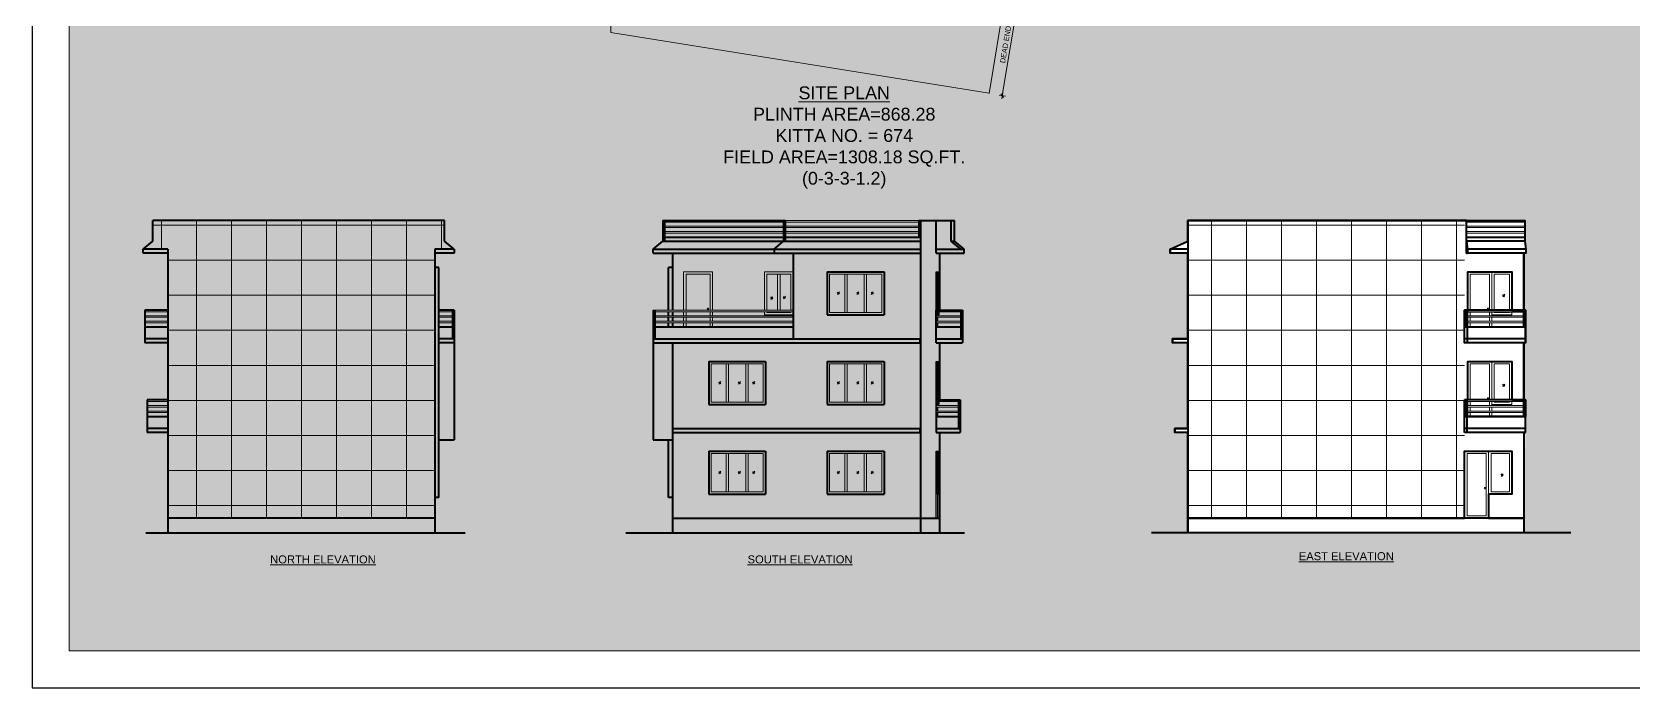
# Model space of a CAD drawing. Header units: inches. Extents: x -412 to 2766, y -9590 to -2111.
# Drawn here: x -412 to 1591, y -4359 to -3540 of the extents above; entities that cross this region are included whole.
import ezdxf

# ---------------------------------------------------------------- set-up
doc = ezdxf.new("R2010")
doc.units = ezdxf.units.IN
doc.header["$LTSCALE"] = 0.5
doc.header["$MEASUREMENT"] = 0
doc.header["$PDMODE"] = 66
for name, color, linetype, lineweight in [('1', 7, 'Continuous', 25), ('A_hatch', 253, 'Continuous', 5), ('DIM', 180, 'Continuous', 5), ('door', 202, 'Continuous', 5), ('ELE1', 3, 'Continuous', 9), ('elev 25', 143, 'Continuous', 20), ('TEXT', 220, 'Continuous', 9), ('wall', 20, 'Continuous', 40), ('win door light', 30, 'Continuous', 18)]:
    doc.layers.add(name, color=color, linetype=linetype, lineweight=lineweight)
doc.styles.add('arial', font='arial.ttf')
doc.dimstyles.new('1 96', dxfattribs={"dimtxt": 6.5, "dimasz": 4, "dimexe": 0, "dimexo": 0, "dimgap": 3, "dimtad": 1, "dimdec": 0, "dimzin": 11, "dimdsep": 46, "dimlunit": 3, "dimtxsty": 'arial', "dimblk": 'oblique', "dimcen": 4, "dimse1": 1, "dimse2": 1, "dimclrd": 256, "dimclre": 256, "dimclrt": 256, "dimadec": 0, "dimazin": 0, "dimtfac": 1, "dimtdec": 0, "dimtix": 1, "dimtmove": 0, "dimatfit": 3, "dimldrblk": 'Arrow2', "dimfxl": 1, "dimtolj": 1, "dimtzin": 0, "dimlwd": -1, "dimlwe": 9, "dimarcsym": 0})
pattern_1 = [(90, (5175.28, 5231.493), (-43.75, 0), []), (180, (5175.28, 5231.493), (-4e-15, -43.75), [])]

# ---------------------------------------------------------------- blocks, each defined once
blk = doc.blocks.new('oblique')
at = {"lineweight": 9}
for p, q in [((1, 0), (-1, 0)), ((-0.5, -0.5), (0.5, 0.5)), ((0, 1), (0, -1))]:
    blk.add_line(p, q, dxfattribs=at)
blk = doc.blocks.new('*D867')
at = {"layer": 'Defpoints', "color": 0, "transparency": 16777216}
for p in [(810.3, -3462.4), (784.9, -3616.4), (801.3, -3619.1)]:
    blk.add_point(p, dxfattribs=at)
at = {"layer": 'DIM', "transparency": 16777216}
blk.add_line((826.7, -3465.1), (801.3, -3619.1), dxfattribs=at)
at = {"layer": 'DIM', "transparency": 16777216, "xscale": 4, "yscale": 4, "zscale": 4}
for p, rotation in [((826.7, -3465.1), 80.63340396082249), ((801.3, -3619.1), 260.6334039608225)]:
    blk.add_blockref('oblique', p, dxfattribs=dict(at, rotation=rotation))
at = {"layer": 'DIM', "transparency": 16777216, "insert": (807.7, -3541.1), "char_height": 6.5, "attachment_point": 5, "rotation": 80.6334, "style": 'arial'}
blk.add_mtext('\\A1;DEAD END ROAD', dxfattribs=at)
blk = doc.blocks.new('_Oblique')
at = {"color": 0, "linetype": 'ByBlock', "lineweight": -2}
blk.add_line((-0.5, -0.5), (0.5, 0.5), dxfattribs=at)
blk = doc.blocks.new('Arrow2')
for p, q in [((-4.1, 0.75), (-3.08, 0)), ((0, 0), (-4.1, 0.75)), ((-3.08, 0), (-4.1, -0.75)), ((-4.1, -0.75), (0, 0))]:
    blk.add_line(p, q)
blk.add_solid([(-4.1, 0.75), (0, 0), (-3.08, 0), (-4.1, -0.75)])

msp = doc.modelspace()

# ---------------------------------------------------------------- hatches: boundary and pattern name
h = msp.add_hatch()
h.set_pattern_fill('ANSI31', color=256)
h.paths.add_polyline_path([(-365.2, -4312.5), (-365.2, -2157.2), (2719.8, -2157.2), (2719.8, -4312.5)])
h.paths.add_polyline_path([(1033.4, -4165), (1033.4, -4040), (1017, -4040), (1017, -4035), (1033.4, -4035), (1033.4, -3928), (1014, -3928), (1014, -3923), (1033.4, -3923), (1033.4, -3816), (1011, -3816), (1011, -3811), (1033.4, -3801), (1033.4, -3775), (1454.6, -3775), (1454.6, -3801), (1455.6, -3811), (1455.6, -3816), (1453, -3816), (1453, -3887), (1455.4, -3887), (1455.4, -3928), (1453, -3928), (1453, -3999), (1454.9, -3999), (1455.2, -3999), (1455.2, -4040), (1453, -4165)], flags=16)
h.paths.add_polyline_path([(73.6, -3244.5), (88, -3244.5), (88, -3227.5), (73.6, -3227.5)], flags=24)
h.paths.add_polyline_path([(-93.8, -3244.2), (-56.8, -3244.2), (-56.8, -3227), (-93.8, -3227)], flags=24)
h.paths.add_polyline_path([(-14.4, -3244.4), (22.7, -3244.4), (22.7, -3227.2), (-14.4, -3227.2)], flags=24)
h.paths.add_polyline_path([(-168.1, -3244.1), (-138.7, -3244.1), (-138.7, -3226.7), (-168.1, -3226.7)], flags=24)
h.paths.add_polyline_path([(-225.5, -3243.7), (-204.2, -3243.7), (-204.2, -3226.9), (-225.5, -3226.9)], flags=24)
h.paths.add_polyline_path([(1168.3, -4205), (1292, -4205), (1292, -4184.4), (1168.3, -4184.4)], flags=24)
h.paths.add_polyline_path([(1860.6, -4205), (1988.3, -4205), (1988.3, -4184.4), (1860.6, -4184.4)], flags=24)
h.paths.add_polyline_path([(-115.2, -4208.9), (21.7, -4208.9), (21.7, -4188.3), (-115.2, -4188.3)], flags=24)
h.paths.add_polyline_path([(479.8, -4208.9), (616, -4208.9), (616, -4188.3), (479.8, -4188.3)], flags=24)
h.paths.add_polyline_path([(1741.1, -3453.4), (1753, -3453.4), (1753, -3445.7), (1741.1, -3445.7)], flags=24)
h.paths.add_polyline_path([(2049.9, -3496.7), (2112.6, -3496.7), (2112.6, -3486.4), (2049.9, -3486.4)], flags=24)
h.paths.add_polyline_path([(1938.4, -3496.7), (2001.1, -3496.7), (2001.1, -3486.4), (1938.4, -3486.4)], flags=24)
h.paths.add_polyline_path([(1829.3, -3496.7), (1892, -3496.7), (1892, -3486.4), (1829.3, -3486.4)], flags=24)
h.paths.add_polyline_path([(2050.7, -3450.6), (2111.8, -3450.6), (2111.8, -3440.3), (2050.7, -3440.3)], flags=24)
h.paths.add_polyline_path([(1939.2, -3450.6), (2000.3, -3450.6), (2000.3, -3440.3), (1939.2, -3440.3)], flags=24)
h.paths.add_polyline_path([(1830.1, -3450.6), (1891.2, -3450.6), (1891.2, -3440.3), (1830.1, -3440.3)], flags=24)
h.paths.add_polyline_path([(1937.3, -3568.4), (2053.3, -3568.4), (2053.3, -3547.8), (1937.3, -3547.8)], flags=24)
h.paths.add_polyline_path([(1081, -3002), (1199.9, -3000.6), (1199.7, -2982.3), (1080.8, -2983.7)], flags=24)
h.paths.add_polyline_path([(1308.6, -2906.8), (1363.5, -2906.8), (1363.5, -2888.5), (1308.6, -2888.5)], flags=24)
h.paths.add_polyline_path([(1499.7, -3437.8), (1610.2, -3436.5), (1610, -3418.2), (1499.5, -3419.5)], flags=24)
h.paths.add_polyline_path([(1331.2, -3216.8), (1332.7, -3345.5), (1351, -3345.3), (1349.5, -3216.6)], flags=24)
h.paths.add_polyline_path([(1058.1, -3437.8), (1198.8, -3436.1), (1198.6, -3417.8), (1057.9, -3419.5)], flags=24)
h.paths.add_polyline_path([(1541.9, -3130.3), (1572.9, -3130.3), (1572.9, -3112), (1541.9, -3112)], flags=24)
h.paths.add_polyline_path([(1307.4, -3432.6), (1398.3, -3432.6), (1398.3, -3414.3), (1307.4, -3414.3)], flags=24)
h.paths.add_polyline_path([(1297.3, -3540.8), (1414.1, -3540.8), (1414.1, -3503.3), (1297.3, -3503.3)], flags=24)
h.paths.add_polyline_path([(524.4, -3088.7), (548.6, -3089.5), (549.3, -3068.4), (525.1, -3067.6)], flags=24)
h.paths.add_polyline_path([(527.2, -3021.1), (526.2, -3051.4), (547.3, -3052.1), (548.3, -3021.8)], flags=24)
h.paths.add_polyline_path([(450.7, -3731.5), (756.7, -3731.5), (756.7, -3607.4), (450.7, -3607.4)], flags=24)
h.paths.add_polyline_path([(385.4, -3369), (385.4, -3256.1), (364.7, -3256.1), (364.7, -3369)], flags=24)
h.paths.add_polyline_path([(655.6, -3202.5), (809.6, -3202.5), (809.6, -3181.9), (655.6, -3181.9)], flags=24)
h.paths.add_polyline_path([(1097.5, -2448.2), (1132, -2448.2), (1132, -2433.8), (1097.5, -2433.8)], flags=24)
h.paths.add_polyline_path([(1151.3, -2353), (1190.4, -2353), (1190.4, -2342.6), (1151.3, -2342.6)], flags=24)
h.paths.add_polyline_path([(1152.7, -2345.1), (1188.6, -2345.1), (1188.6, -2331.6), (1152.7, -2331.6)], flags=24)
h.paths.add_polyline_path([(1248.2, -2607.7), (1314.4, -2607.7), (1314.4, -2592.7), (1248.2, -2592.7)], flags=24)
h.paths.add_polyline_path([(1259.3, -2596.3), (1303.9, -2596.3), (1303.9, -2577), (1259.3, -2577)], flags=24)
h.paths.add_polyline_path([(1252.4, -2384.1), (1318.6, -2384.1), (1318.6, -2369.2), (1252.4, -2369.2)], flags=24)
h.paths.add_polyline_path([(1263.5, -2372.8), (1308, -2372.8), (1308, -2353.5), (1263.5, -2353.5)], flags=24)
h.paths.add_polyline_path([(553.1, -2353), (592.2, -2353), (592.2, -2342.6), (553.1, -2342.6)], flags=24)
h.paths.add_polyline_path([(554.5, -2345.1), (590.3, -2345.1), (590.3, -2331.6), (554.5, -2331.6)], flags=24)
h.paths.add_polyline_path([(650, -2607.7), (716.2, -2607.7), (716.2, -2592.7), (650, -2592.7)], flags=24)
h.paths.add_polyline_path([(661.1, -2596.3), (705.6, -2596.3), (705.6, -2577), (661.1, -2577)], flags=24)
h.paths.add_polyline_path([(493.1, -2599), (559.3, -2599), (559.3, -2584), (493.1, -2584)], flags=24)
h.paths.add_polyline_path([(504.2, -2587.6), (548.7, -2587.6), (548.7, -2568.3), (504.2, -2568.3)], flags=24)
h.paths.add_polyline_path([(654.2, -2384.1), (720.4, -2384.1), (720.4, -2369.2), (654.2, -2369.2)], flags=24)
h.paths.add_polyline_path([(665.3, -2372.8), (709.8, -2372.8), (709.8, -2353.5), (665.3, -2353.5)], flags=24)
h.paths.add_polyline_path([(-65, -2353), (-25.9, -2353), (-25.9, -2342.6), (-65, -2342.6)], flags=24)
h.paths.add_polyline_path([(-63.5, -2345.1), (-27.7, -2345.1), (-27.7, -2331.6), (-63.5, -2331.6)], flags=24)
h.paths.add_polyline_path([(31.9, -2607.7), (98.1, -2607.7), (98.1, -2592.7), (31.9, -2592.7)], flags=24)
h.paths.add_polyline_path([(43.1, -2596.3), (87.6, -2596.3), (87.6, -2577), (43.1, -2577)], flags=24)
h.paths.add_polyline_path([(-125, -2599), (-58.8, -2599), (-58.8, -2584), (-125, -2584)], flags=24)
h.paths.add_polyline_path([(-113.9, -2587.6), (-69.3, -2587.6), (-69.3, -2568.3), (-113.9, -2568.3)], flags=24)
h.paths.add_polyline_path([(36.1, -2384.1), (102.3, -2384.1), (102.3, -2369.2), (36.1, -2369.2)], flags=24)
h.paths.add_polyline_path([(47.2, -2372.8), (91.8, -2372.8), (91.8, -2353.5), (47.2, -2353.5)], flags=24)
h.paths.add_polyline_path([(1655.7, -2605.1), (1744.7, -2605.1), (1744.7, -2594.2), (1655.7, -2594.2)], flags=24)
h.paths.add_polyline_path([(1084.7, -2605.1), (1165.5, -2605.1), (1165.5, -2594.2), (1084.7, -2594.2)], flags=24)
h.paths.add_polyline_path([(1773.6, -2477.5), (1885.5, -2477.5), (1885.5, -2463.5), (1773.6, -2463.5)], flags=24)
h.paths.add_polyline_path([(1173.9, -2405), (1189.9, -2405), (1189.9, -2390.6), (1173.9, -2390.6)], flags=24)
h.paths.add_polyline_path([(1219.9, -2448.2), (1230.5, -2448.2), (1230.5, -2433.8), (1219.9, -2433.8)], flags=24)
h.paths.add_polyline_path([(1219.3, -2518.7), (1229.9, -2518.7), (1229.9, -2504.2), (1219.3, -2504.2)], flags=24)
h.paths.add_polyline_path([(575.7, -2405), (591.7, -2405), (591.7, -2390.6), (575.7, -2390.6)], flags=24)
h.paths.add_polyline_path([(621.7, -2448.2), (632.3, -2448.2), (632.3, -2433.8), (621.7, -2433.8)], flags=24)
h.paths.add_polyline_path([(621.1, -2518.7), (631.6, -2518.7), (631.6, -2504.2), (621.1, -2504.2)], flags=24)
h.paths.add_polyline_path([(574.9, -2518.7), (585.5, -2518.7), (585.5, -2504.2), (574.9, -2504.2)], flags=24)
h.paths.add_polyline_path([(73.6, -3341), (88, -3341), (88, -3324.1), (73.6, -3324.1)], flags=24)
h.paths.add_polyline_path([(-14.4, -3340.9), (22.7, -3340.9), (22.7, -3323.7), (-14.4, -3323.7)], flags=24)
h.paths.add_polyline_path([(-167.8, -3340.7), (-138.5, -3340.7), (-138.5, -3323.5), (-167.8, -3323.5)], flags=24)
h.paths.add_polyline_path([(-93.8, -3341.1), (-56.7, -3341.1), (-56.7, -3323.8), (-93.8, -3323.8)], flags=24)
h.paths.add_polyline_path([(-229.5, -3340.8), (-208.2, -3340.8), (-208.2, -3323.9), (-229.5, -3323.9)], flags=24)
h.paths.add_polyline_path([(1169.6, -2533.1), (1187.8, -2533.1), (1187.8, -2518.7), (1169.6, -2518.7)], flags=24)
h.paths.add_polyline_path([(1068.8, -2535.8), (1079.4, -2535.8), (1079.4, -2521.4), (1068.8, -2521.4)], flags=24)
h.paths.add_polyline_path([(1125.2, -2346.7), (1135.2, -2346.7), (1135.2, -2332.2), (1125.2, -2332.2)], flags=24)
h.paths.add_polyline_path([(1051.1, -2385.7), (1069.3, -2385.7), (1069.3, -2371.3), (1051.1, -2371.3)], flags=24)
h.paths.add_polyline_path([(1346.7, -2332.1), (1364.9, -2332.1), (1364.9, -2317.6), (1346.7, -2317.6)], flags=24)
h.paths.add_polyline_path([(1264.8, -2695.7), (1277.6, -2695.7), (1277.6, -2681.3), (1264.8, -2681.3)], flags=24)
h.paths.add_polyline_path([(1366.8, -2360.5), (1382.8, -2360.5), (1382.8, -2346.1), (1366.8, -2346.1)], flags=24)
h.paths.add_polyline_path([(464.6, -2448.1), (481.6, -2448.1), (481.6, -2433.7), (464.6, -2433.7)], flags=24)
h.paths.add_polyline_path([(527, -2346.7), (537, -2346.7), (537, -2332.2), (527, -2332.2)], flags=24)
h.paths.add_polyline_path([(452.9, -2385.7), (471.1, -2385.7), (471.1, -2371.3), (452.9, -2371.3)], flags=24)
h.paths.add_polyline_path([(748.5, -2332.1), (766.7, -2332.1), (766.7, -2317.6), (748.5, -2317.6)], flags=24)
h.paths.add_polyline_path([(459.3, -2603.3), (472.1, -2603.3), (472.1, -2588.9), (459.3, -2588.9)], flags=24)
h.paths.add_polyline_path([(666.6, -2695.7), (679.4, -2695.7), (679.4, -2681.3), (666.6, -2681.3)], flags=24)
h.paths.add_polyline_path([(515.4, -2670.4), (528.2, -2670.4), (528.2, -2656), (515.4, -2656)], flags=24)
h.paths.add_polyline_path([(452.1, -2492.3), (468.1, -2492.3), (468.1, -2477.9), (452.1, -2477.9)], flags=24)
h.paths.add_polyline_path([(768.6, -2360.5), (784.6, -2360.5), (784.6, -2346.1), (768.6, -2346.1)], flags=24)
h.paths.add_polyline_path([(-153.5, -2448.1), (-136.4, -2448.1), (-136.4, -2433.7), (-153.5, -2433.7)], flags=24)
h.paths.add_polyline_path([(-91.1, -2346.7), (-81.1, -2346.7), (-81.1, -2332.2), (-91.1, -2332.2)], flags=24)
h.paths.add_polyline_path([(-165.2, -2385.7), (-147, -2385.7), (-147, -2371.3), (-165.2, -2371.3)], flags=24)
h.paths.add_polyline_path([(131.1, -2332.1), (149.2, -2332.1), (149.2, -2317.6), (131.1, -2317.6)], flags=24)
h.paths.add_polyline_path([(-163.7, -2603.3), (-151, -2603.3), (-151, -2588.9), (-163.7, -2588.9)], flags=24)
h.paths.add_polyline_path([(48.6, -2695.7), (61.3, -2695.7), (61.3, -2681.3), (48.6, -2681.3)], flags=24)
h.paths.add_polyline_path([(-102.6, -2670.4), (-89.9, -2670.4), (-89.9, -2656), (-102.6, -2656)], flags=24)
h.paths.add_polyline_path([(-170.9, -2478.5), (-152.7, -2478.5), (-152.7, -2464.1), (-170.9, -2464.1)], flags=24)
h.paths.add_polyline_path([(150.5, -2360.5), (166.5, -2360.5), (166.5, -2346.1), (150.5, -2346.1)], flags=24)
h.paths.add_polyline_path([(-42.4, -2405), (-26.4, -2405), (-26.4, -2390.6), (-42.4, -2390.6)], flags=24)
h.paths.add_polyline_path([(2.7, -2449.2), (13.2, -2449.2), (13.2, -2434.8), (2.7, -2434.8)], flags=24)
h.paths.add_polyline_path([(3, -2518.7), (13.6, -2518.7), (13.6, -2504.2), (3, -2504.2)], flags=24)
h.paths.add_polyline_path([(-42.1, -2518.7), (-31.6, -2518.7), (-31.6, -2504.2), (-42.1, -2504.2)], flags=24)
h.paths.add_polyline_path([(-14.4, -3378.4), (31.4, -3378.4), (31.4, -3361.2), (-14.4, -3361.2)], flags=24)
h.paths.add_polyline_path([(73.6, -3378.5), (88, -3378.5), (88, -3361.6), (73.6, -3361.6)], flags=24)
h.paths.add_polyline_path([(-93.8, -3378.6), (-56.7, -3378.6), (-56.7, -3361.3), (-93.8, -3361.3)], flags=24)
h.paths.add_polyline_path([(-167.8, -3378), (-138.6, -3378), (-138.6, -3361.1), (-167.8, -3361.1)], flags=24)
h.paths.add_polyline_path([(-229.5, -3378.3), (-208.2, -3378.3), (-208.2, -3361.4), (-229.5, -3361.4)], flags=24)
h.paths.add_polyline_path([(73.6, -3322.3), (88, -3322.3), (88, -3305.3), (73.6, -3305.3)], flags=24)
h.paths.add_polyline_path([(-14.4, -3322.2), (22.7, -3322.2), (22.7, -3304.9), (-14.4, -3304.9)], flags=24)
h.paths.add_polyline_path([(-167.8, -3321.7), (-138.5, -3321.7), (-138.5, -3304.8), (-167.8, -3304.8)], flags=24)
h.paths.add_polyline_path([(-93.7, -3322.1), (-56.8, -3322.1), (-56.8, -3305.1), (-93.7, -3305.1)], flags=24)
h.paths.add_polyline_path([(-229.5, -3322), (-209, -3322), (-209, -3305.1), (-229.5, -3305.1)], flags=24)
h.paths.add_polyline_path([(73.6, -3303.5), (88, -3303.5), (88, -3286.6), (73.6, -3286.6)], flags=24)
h.paths.add_polyline_path([(-14.4, -3303.4), (22.7, -3303.4), (22.7, -3286.2), (-14.4, -3286.2)], flags=24)
h.paths.add_polyline_path([(-167.8, -3303), (-138.5, -3303), (-138.5, -3286.1), (-167.8, -3286.1)], flags=24)
h.paths.add_polyline_path([(-93.8, -3303.6), (-56.8, -3303.6), (-56.8, -3286.3), (-93.8, -3286.3)], flags=24)
h.paths.add_polyline_path([(-229.5, -3303.3), (-212.5, -3303.3), (-212.5, -3286.4), (-229.5, -3286.4)], flags=24)
h.paths.add_polyline_path([(-14.4, -3359.6), (22.7, -3359.6), (22.7, -3342.4), (-14.4, -3342.4)], flags=24)
h.paths.add_polyline_path([(73.6, -3360), (88.1, -3360), (88.1, -3342.8), (73.6, -3342.8)], flags=24)
h.paths.add_polyline_path([(-93.8, -3359.8), (-56.7, -3359.8), (-56.7, -3342.6), (-93.8, -3342.6)], flags=24)
h.paths.add_polyline_path([(-167.8, -3359.2), (-151.6, -3359.2), (-151.6, -3342.3), (-167.8, -3342.3)], flags=24)
h.paths.add_polyline_path([(-228.7, -3358.7), (-212.4, -3358.7), (-212.4, -3346.5), (-228.7, -3346.5)], flags=24)
h.paths.add_polyline_path([(73.7, -3284.7), (88, -3284.7), (88, -3268), (73.7, -3268)], flags=24)
h.paths.add_polyline_path([(73.7, -3225.7), (88, -3225.7), (88, -3209), (73.7, -3209)], flags=24)
h.paths.add_polyline_path([(73.6, -3207.2), (88.1, -3207.2), (88.1, -3190), (73.6, -3190)], flags=24)
h.paths.add_polyline_path([(-14.4, -3284.6), (22.7, -3284.6), (22.7, -3267.4), (-14.4, -3267.4)], flags=24)
h.paths.add_polyline_path([(-14.4, -3188.5), (22.7, -3188.5), (22.7, -3171.2), (-14.4, -3171.2)], flags=24)
h.paths.add_polyline_path([(-93.8, -3225.5), (-56.8, -3225.5), (-56.8, -3208.2), (-93.8, -3208.2)], flags=24)
h.paths.add_polyline_path([(-14.4, -3225.7), (22.7, -3225.7), (22.7, -3208.4), (-14.4, -3208.4)], flags=24)
h.paths.add_polyline_path([(-168, -3225.1), (-142.2, -3225.1), (-142.2, -3208.2), (-168, -3208.2)], flags=24)
h.paths.add_polyline_path([(-225.5, -3225), (-205, -3225), (-205, -3208.1), (-225.5, -3208.1)], flags=24)
h.paths.add_polyline_path([(61.8, -3151), (106.1, -3151), (106.1, -3133.5), (61.8, -3133.5)], flags=24)
h.paths.add_polyline_path([(-19.2, -3151), (46, -3151), (46, -3133.6), (-19.2, -3133.6)], flags=24)
h.paths.add_polyline_path([(-105.7, -3150.9), (-25, -3150.9), (-25, -3134), (-105.7, -3134)], flags=24)
h.paths.add_polyline_path([(-186.2, -3151.6), (-114.8, -3151.6), (-114.8, -3134.2), (-186.2, -3134.2)], flags=24)
h.paths.add_polyline_path([(-232.9, -3151.4), (-196.5, -3151.4), (-196.5, -3134), (-232.9, -3134)], flags=24)
h.paths.add_polyline_path([(-167.8, -3284.2), (-147.3, -3284.2), (-147.3, -3267.4), (-167.8, -3267.4)], flags=24)
h.paths.add_polyline_path([(-93.8, -3284.8), (-56.8, -3284.8), (-56.8, -3267.6), (-93.8, -3267.6)], flags=24)
h.paths.add_polyline_path([(-229.5, -3284.5), (-216, -3284.5), (-216, -3267.6), (-229.5, -3267.6)], flags=24)
h.paths.add_polyline_path([(-225.4, -3265.9), (-206.6, -3265.9), (-206.6, -3248.9), (-225.4, -3248.9)], flags=24)
h.paths.add_polyline_path([(-183.2, -3266.6), (-98, -3266.6), (-98, -3249.1), (-183.2, -3249.1)], flags=24)
h.paths.add_polyline_path([(-93.8, -3207), (-56.7, -3207), (-56.7, -3189.8), (-93.8, -3189.8)], flags=24)
h.paths.add_polyline_path([(-168, -3206.7), (-151, -3206.7), (-151, -3189.8), (-168, -3189.8)], flags=24)
h.paths.add_polyline_path([(-225.5, -3206.8), (-208.5, -3206.8), (-208.5, -3190), (-225.5, -3190)], flags=24)
h.paths.add_polyline_path([(-93.8, -3188.7), (-56.7, -3188.7), (-56.7, -3171.4), (-93.8, -3171.4)], flags=24)
h.paths.add_polyline_path([(-167.8, -3187.7), (-137.7, -3187.7), (-137.7, -3170.8), (-167.8, -3170.8)], flags=24)
h.paths.add_polyline_path([(-225.4, -3188.4), (-211.9, -3188.4), (-211.9, -3171.5), (-225.4, -3171.5)], flags=24)
h.paths.add_polyline_path([(-178.9, -3169.4), (-115.4, -3169.4), (-115.4, -3152), (-178.9, -3152)], flags=24)
h.paths.add_polyline_path([(-225.4, -3169.4), (-206.6, -3169.4), (-206.6, -3152.4), (-225.4, -3152.4)], flags=24)
h.paths.add_polyline_path([(-234.4, -3122.7), (155.6, -3122.7), (155.6, -3101.4), (-234.4, -3101.4)], flags=24)
h.paths.add_polyline_path([(73.6, -3188.5), (88.1, -3188.5), (88.1, -3171.2), (73.6, -3171.2)], flags=24)
h.paths.add_polyline_path([(126.8, -3151.5), (210.3, -3151.5), (210.3, -3134), (126.8, -3134)], flags=24)
h.paths.add_polyline_path([(-14.4, -3207.2), (22.7, -3207.2), (22.7, -3190), (-14.4, -3190)], flags=24)
h.paths.add_polyline_path([(1701.9, -2804.8), (1826.3, -2804.8), (1826.3, -2786), (1701.9, -2786)], flags=24)
h.paths.add_polyline_path([(1091.6, -2817.1), (1249.3, -2817.1), (1249.3, -2785), (1091.6, -2785)], flags=24)
h.paths.add_polyline_path([(485.3, -2817.1), (643, -2817.1), (643, -2785), (485.3, -2785)], flags=24)
h.paths.add_polyline_path([(-126.7, -2817.1), (31, -2817.1), (31, -2785), (-126.7, -2785)], flags=24)
h.paths.add_polyline_path([(1657.1, -2752.4), (1669.5, -2752.4), (1669.5, -2734.6), (1657.1, -2734.6)], flags=24)
h.paths.add_polyline_path([(1657.1, -2256.2), (1669.5, -2256.2), (1669.5, -2238.3), (1657.1, -2238.3)], flags=24)
h.paths.add_polyline_path([(1079, -2771.6), (1091.3, -2771.6), (1091.3, -2753.8), (1079, -2753.8)], flags=24)
h.paths.add_polyline_path([(1079, -2256.2), (1091.3, -2256.2), (1091.3, -2238.3), (1079, -2238.3)], flags=24)
h.paths.add_polyline_path([(1152.7, -2515.5), (1171.4, -2515.5), (1171.4, -2505), (1152.7, -2505)], flags=24)
h.paths.add_polyline_path([(480.7, -2770.6), (493.1, -2770.6), (493.1, -2752.8), (480.7, -2752.8)], flags=24)
h.paths.add_polyline_path([(480.7, -2256.2), (493.1, -2256.2), (493.1, -2238.3), (480.7, -2238.3)], flags=24)
h.paths.add_polyline_path([(554.5, -2475.5), (573.2, -2475.5), (573.2, -2465), (554.5, -2465)], flags=24)
h.paths.add_polyline_path([(-137.3, -2752.4), (-125, -2752.4), (-125, -2734.6), (-137.3, -2734.6)], flags=24)
h.paths.add_polyline_path([(-137.3, -2256.2), (-125, -2256.2), (-125, -2238.3), (-137.3, -2238.3)], flags=24)
h.paths.add_polyline_path([(-63.6, -2475.5), (-44.9, -2475.5), (-44.9, -2465), (-63.6, -2465)], flags=24)
h.paths.add_polyline_path([(2631.2, -4120.4), (2722.7, -4120.4), (2722.7, -4101.4), (2631.2, -4101.4)], flags=9)
h.paths.add_polyline_path([(2631.3, -4101.1), (2699.7, -4101.1), (2699.7, -4082.7), (2631.3, -4082.7)], flags=24)
h.paths.add_polyline_path([(2273.8, -4258.7), (2383, -4258.7), (2383, -4240.1), (2273.8, -4240.1)], flags=24)
h.paths.add_polyline_path([(2273.8, -4238.3), (2470.2, -4238.3), (2470.2, -4219.7), (2273.8, -4219.7)], flags=24)
h.paths.add_polyline_path([(2494.8, -4288.8), (2527.7, -4288.8), (2527.7, -4270.4), (2494.8, -4270.4)], flags=24)
h.paths.add_polyline_path([(2424.5, -4288.1), (2479.6, -4288.1), (2479.6, -4269.5), (2424.5, -4269.5)], flags=24)
h.paths.add_polyline_path([(2628.5, -4304.8), (2643.1, -4304.8), (2643.1, -4282.8), (2628.5, -4282.8)], flags=24)
h.paths.add_polyline_path([(2636.7, -4305), (2668.7, -4305), (2668.7, -4283.4), (2636.7, -4283.4)], flags=24)
h.paths.add_polyline_path([(2496.1, -4214.5), (2636, -4214.5), (2636, -4195.8), (2496.1, -4195.8)], flags=24)
h.paths.add_polyline_path([(2285.1, -4016.6), (2502.9, -4016.6), (2502.9, -3998), (2285.1, -3998)], flags=24)
h.paths.add_polyline_path([(2355.7, -4100.6), (2384.8, -4100.6), (2384.8, -4082.2), (2355.7, -4082.2)], flags=24)
h.paths.add_polyline_path([(2283.6, -3982.2), (2342.5, -3982.2), (2342.5, -3963.6), (2283.6, -3963.6)], flags=24)
h.paths.add_polyline_path([(2572.5, -3982.2), (2658.9, -3982.2), (2658.9, -3963.6), (2572.5, -3963.6)], flags=24)
h.paths.add_polyline_path([(2273.8, -4214.5), (2365.5, -4214.5), (2365.5, -4195.8), (2273.8, -4195.8)], flags=24)
h.paths.add_polyline_path([(2437.9, -4124), (2619.1, -4124), (2619.1, -4100.7), (2437.9, -4100.7)], flags=24)
h.paths.add_polyline_path([(2438, -4073.9), (2658.8, -4073.9), (2658.8, -4055.3), (2438, -4055.3)], flags=24)
h.paths.add_polyline_path([(2276.7, -4076.9), (2373.1, -4076.9), (2373.1, -4058.2), (2276.7, -4058.2)], flags=24)
h.paths.add_polyline_path([(2621.5, -4288.1), (2701.8, -4288.1), (2701.8, -4269.5), (2621.5, -4269.5)], flags=24)
h.paths.add_polyline_path([(2496.1, -4192), (2599.3, -4192), (2599.3, -4173.3), (2496.1, -4173.3)], flags=24)
h.paths.add_polyline_path([(2308.9, -2220.3), (2634.9, -2220.3), (2634.9, -2191.5), (2308.9, -2191.5)], flags=24)
h.paths.add_polyline_path([(2437.9, -4105.2), (2628.2, -4105.2), (2628.2, -4081.8), (2437.9, -4081.8)], flags=24)
h.paths.add_polyline_path([(2437.6, -4056.6), (2652.7, -4056.6), (2652.7, -4034.7), (2437.6, -4034.7)], flags=24)
h.paths.add_polyline_path([(2276.7, -4100.2), (2350.9, -4100.2), (2350.9, -4081.6), (2276.7, -4081.6)], flags=24)
h.paths.add_polyline_path([(2276.7, -4150), (2537.3, -4150), (2537.3, -4131.4), (2276.7, -4131.4)], flags=24)
h.paths.add_polyline_path([(2273.9, -4191.7), (2357.8, -4191.7), (2357.8, -4173.7), (2273.9, -4173.7)], flags=24)
h.paths.add_polyline_path([(2276.8, -4288.1), (2354, -4288.1), (2354, -4269.7), (2276.8, -4269.7)], flags=24)
h.paths.add_polyline_path([(2276.7, -4057.4), (2399.1, -4057.4), (2399.1, -4038.7), (2276.7, -4038.7)], flags=24)
at = {"layer": 'A_hatch', "ltscale": 5}
h = msp.add_hatch(dxfattribs=at)
h.set_pattern_fill('ANSI37', color=11, scale=350, angle=45)
h.set_pattern_definition(pattern_1)
h.paths.add_polyline_path([(92, -4147), (92, -4035), (92, -3923), (92, -3811), (116, -3811), (104, -3800.9), (104, -3775), (-260.6, -3775), (-260.6, -3801), (-272.7, -3811), (-241.9, -3811), (-241.9, -4147)])
h = msp.add_hatch(dxfattribs=at)
h.set_pattern_fill('ANSI37', color=11, scale=350, angle=45)
h.set_pattern_definition(pattern_1)
h.paths.add_polyline_path([(1033.4, -4147), (1379.2, -4147), (1379.2, -4063), (1379.2, -4040), (1379.2, -4040), (1379.2, -4035), (1379.2, -4020), (1379.2, -3775), (1033.4, -3775), (1033.4, -3801)])

# ---------------------------------------------------------------- linework, layer by layer
at = {"color": 5}
for p, q in [((718.7, -3841.2), (718.7, -3839)), ((718.7, -3841.2), (718.7, -3839)), ((720.4, -3839), (722, -3839)), ((720.4, -3839), (720.4, -3887)), ((721.2, -3839), (721.2, -3887)), ((722, -3839), (722, -3887)), ((720.4, -3889), (720.4, -3893)), ((720.4, -3893), (722, -3893)), ((721.2, -3889), (721.2, -3893)), ((722, -3889), (722, -3893)), ((718.7, -3953.2), (718.7, -3951)), ((718.7, -3953.2), (718.7, -3951)), ((720.4, -3951), (722, -3951)), ((720.4, -3951), (720.4, -3999)), ((721.2, -3951), (721.2, -3999)), ((722, -3951), (722, -3999)), ((720.4, -4001), (720.4, -4005)), ((721.2, -4001), (721.2, -4005)), ((722, -4001), (722, -4005)), ((720.4, -4005), (722, -4005)), ((718.7, -4065.2), (718.7, -4063)), ((718.7, -4065.2), (718.7, -4063)), ((720.4, -4063), (722, -4063)), ((720.4, -4063), (720.4, -4117)), ((721.2, -4063), (721.2, -4117)), ((722, -4063), (722, -4117)), ((720.4, -4117), (722, -4117))]:
    msp.add_line(p, q, dxfattribs=at)
for p, q in [((718.7, -3889), (720.4, -3889)), ((718.7, -4001), (720.4, -4001))]:
    msp.add_line(p, q)
for points in [[(720.5, -3887), (720.5, -3839.1), (721.1, -3839.1)], [(720.5, -3839.1), (721.1, -3839.1), (721.1, -3887)], [(721.3, -3887), (721.3, -3839.1), (721.9, -3839.1)], [(721.3, -3839.1), (721.9, -3839.1), (721.9, -3887)], [(721.1, -3892.9), (720.5, -3892.9), (720.5, -3889)], [(721.1, -3889), (721.1, -3892.9), (720.5, -3892.9)], [(721.9, -3892.9), (721.3, -3892.9), (721.3, -3889)], [(721.9, -3889), (721.9, -3892.9), (721.3, -3892.9)], [(720.5, -3999), (720.5, -3951.1), (721.1, -3951.1)], [(720.5, -3951.1), (721.1, -3951.1), (721.1, -3999)], [(721.3, -3999), (721.3, -3951.1), (721.9, -3951.1)], [(721.3, -3951.1), (721.9, -3951.1), (721.9, -3999)], [(721.1, -4004.9), (720.5, -4004.9), (720.5, -4001)], [(721.1, -4001), (721.1, -4004.9), (720.5, -4004.9)], [(721.9, -4004.9), (721.3, -4004.9), (721.3, -4001)], [(721.9, -4001), (721.9, -4004.9), (721.3, -4004.9)], [(721.1, -4116.9), (720.5, -4116.9), (720.5, -4063.1), (721.1, -4063.1)], [(720.5, -4063.1), (721.1, -4063.1), (721.1, -4116.9), (720.5, -4116.9)], [(721.9, -4116.9), (721.3, -4116.9), (721.3, -4063.1), (721.9, -4063.1)], [(721.3, -4063.1), (721.9, -4063.1), (721.9, -4116.9), (721.3, -4116.9)]]:
    msp.add_lwpolyline(points, dxfattribs=at)
for points in [[(1381.2, -3908), (1381.2, -3889), (1453, -3889), (1453, -3908)], [(1382.7, -3894), (1383.3, -3894), (1383.3, -3889), (1382.7, -3887)], [(1379.2, -4035), (1379.2, -4035), (1379.2, -4040), (1379.2, -4040)]]:
    msp.add_lwpolyline(points, close=True)
at = {"layer": '1', "color": 2, "ltscale": 5}
for points in [[(718.7, -3908), (718.7, -3839), (720.4, -3839), (720.4, -3887)], [(718.8, -3839.1), (718.8, -3887)], [(718.8, -3889), (718.8, -3894)], [(718.8, -3896), (718.8, -3901)], [(718.8, -3903), (718.8, -3908)], [(720.3, -3889), (720.3, -3894)], [(720.3, -3896), (720.3, -3901)], [(720.3, -3903), (720.3, -3908)], [(720.4, -3889), (720.4, -3894)], [(720.4, -3896), (720.4, -3901)], [(720.4, -3903), (720.4, -3908)], [(718.7, -4020), (718.7, -3951), (720.4, -3951), (720.4, -3999)], [(718.8, -3951.1), (718.8, -3999)], [(718.8, -4001), (718.8, -4006)], [(720.3, -4001), (720.3, -4006)], [(720.4, -4001), (720.4, -4006)], [(718.8, -4008), (718.8, -4013)], [(718.8, -4015), (718.8, -4020)], [(720.3, -4008), (720.3, -4013)], [(720.3, -4015), (720.3, -4020)], [(720.4, -4008), (720.4, -4013)], [(720.4, -4015), (720.4, -4020)]]:
    msp.add_lwpolyline(points, dxfattribs=at)
for points in [[(718.7, -4063), (720.4, -4063), (720.4, -4147), (718.7, -4147)], [(718.8, -4063.1), (720.3, -4063.1), (720.3, -4146.9), (718.8, -4146.9)]]:
    msp.add_lwpolyline(points, close=True, dxfattribs=at)
at = {"layer": '1', "color": 21, "ltscale": 5}
for centre, radius in [((720.1, -3885.5), 0.0971), ((720.1, -3885.5), 0.0556), ((720.1, -3885.5), 0.0608), ((720.1, -3885.5), 0.102), ((720.1, -3997.5), 0.0971), ((720.1, -3997.5), 0.0556), ((720.1, -3997.5), 0.0608), ((720.1, -3997.5), 0.102), ((720.1, -4109.5), 0.0971), ((720.1, -4109.5), 0.0556), ((720.1, -4109.5), 0.0608), ((720.1, -4109.5), 0.102)]:
    msp.add_circle(centre, radius, dxfattribs=at)
at = {"layer": 'Defpoints'}
msp.add_lwpolyline([(2766.1, -2110.8), (-411.5, -2110.8), (-411.5, -4358.8), (2766.1, -4358.8)], close=True, dxfattribs=at)
at = {"layer": 'door'}
for p, q in [((810.3, -3462.4), (784.9, -3616.4)), ((785, -3616), (311.9, -3540.4))]:
    msp.add_line(p, q, dxfattribs=at)
msp.add_lwpolyline([(311.9, -2857.5), (311.9, -3540.4)], dxfattribs=at)
at = {"layer": 'ELE1'}
msp.add_lwpolyline([(-365.2, -2157.2), (2719.8, -2157.2), (2719.8, -4312.5), (-365.2, -4312.5)], close=True, dxfattribs=at)
at = {"layer": 'elev 25'}
for p, q in [((528, -3775), (379, -3775)), ((428, -3775), (379, -3775)), ((528, -3777), (379, -3777)), ((528, -3782), (379, -3782)), ((528, -3784), (379, -3784)), ((697.1, -3775), (530, -3775)), ((697.1, -3777), (530, -3777)), ((697.1, -3782), (530, -3782)), ((697.1, -3784), (530, -3784)), ((1454.6, -3777), (1381.5, -3777)), ((1454.6, -3782), (1381.5, -3782)), ((1454.6, -3784), (1381.5, -3784)), ((528, -3789), (379, -3789)), ((528, -3791), (379, -3791)), ((697.1, -3789), (530, -3789)), ((697.1, -3791), (530, -3791)), ((1454.6, -3789), (1381.5, -3789)), ((1454.6, -3791), (1381.5, -3791)), ((-241.9, -3889), (-270.7, -3889)), ((-241.9, -3894), (-270.7, -3894)), ((-241.9, -3896), (-270.7, -3896)), ((-241.9, -3901), (-270.7, -3901)), ((-241.9, -3903), (-270.7, -3903)), ((116.1, -3887), (97, -3887)), ((114.1, -3889), (97, -3889)), ((114.1, -3894), (97, -3894)), ((114.1, -3896), (97, -3896)), ((114.1, -3901), (97, -3901)), ((114.1, -3903), (97, -3903)), ((540, -3887), (365, -3887)), ((540, -3889), (365, -3889)), ((540, -3894), (365, -3894)), ((540, -3896), (365, -3896)), ((540, -3901), (365, -3901)), ((540, -3903), (365, -3903)), ((749.6, -3889), (718.7, -3889)), ((749.6, -3894), (718.7, -3894)), ((749.6, -3896), (718.7, -3896)), ((749.6, -3901), (718.7, -3901)), ((749.6, -3903), (718.7, -3903)), ((1453, -3889), (1381.2, -3889)), ((1453, -3894), (1381.2, -3894)), ((1453, -3896), (1381.2, -3896)), ((1453, -3901), (1381.2, -3901)), ((1453, -3903), (1381.2, -3903)), ((-241.9, -4001), (-267.6, -4001)), ((746.5, -4001), (718.7, -4001)), ((1379.2, -4001), (1379.2, -4001)), ((1453.2, -4001), (1381.2, -4001)), ((1455.2, -4001), (1455.2, -4001)), ((-241.9, -4006), (-267.6, -4006)), ((-241.9, -4008), (-267.6, -4008)), ((-241.9, -4013), (-267.6, -4013)), ((-241.9, -4015), (-267.6, -4015)), ((746.5, -4006), (718.7, -4006)), ((746.5, -4008), (718.7, -4008)), ((746.5, -4013), (718.7, -4013)), ((746.5, -4015), (718.7, -4015)), ((1379.2, -4006), (1379.2, -4006)), ((1379.2, -4008), (1379.2, -4008)), ((1379.2, -4013), (1379.2, -4013)), ((1379.2, -4015), (1379.2, -4015)), ((1453.2, -4006), (1381.2, -4006)), ((1453.2, -4008), (1381.2, -4008)), ((1453.2, -4013), (1381.2, -4013)), ((1453.2, -4015), (1381.2, -4015)), ((1455.2, -4006), (1455.2, -4006)), ((1455.2, -4008), (1455.2, -4008)), ((1455.2, -4013), (1455.2, -4013)), ((1455.2, -4015), (1455.2, -4015))]:
    msp.add_line(p, q, dxfattribs=at)
at = {"layer": 'wall'}
for p, q in [((-260.6, -3801), (-260.6, -3775)), ((104, -3775), (-260.6, -3775)), ((104, -3800.9), (104, -3775)), ((377, -3775), (379, -3775)), ((377, -3775), (377, -3801)), ((379, -3775), (379, -3801)), ((379, -3775), (428, -3775)), ((379, -3775), (528, -3775)), ((528, -3775), (528, -3801)), ((528, -3775), (530, -3775)), ((530, -3775), (530, -3801)), ((697.1, -3775), (697.1, -3796)), ((697.1, -3775), (699.1, -3775)), ((699.1, -3775), (699.1, -4165)), ((699.1, -3775), (741.6, -3775)), ((718.7, -3816), (718.7, -3775)), ((737.5, -3801), (737.5, -3775)), ((741.6, -3801), (741.6, -3775)), ((1033.1, -3775), (1454.6, -3775)), ((1033.4, -3775), (1033.4, -4165)), ((1381.5, -3816), (1381.5, -3775)), ((1454.6, -3775), (1454.6, -3801)), ((-272.7, -3811), (-260.6, -3801)), ((116, -3811), (104, -3800.9)), ((365, -3811), (377, -3801)), ((377, -3801), (528, -3801)), ((379, -3796), (528, -3796)), ((516, -3811), (528, -3801)), ((528, -3801), (699.1, -3801)), ((530, -3796), (699.1, -3796)), ((737.5, -3801), (741.6, -3801)), ((749.6, -3811), (737.5, -3801)), ((753.7, -3811), (741.6, -3801)), ((1011, -3811), (1033.4, -3801)), ((1381.5, -3796), (1454.6, -3796)), ((1454.6, -3801), (1381.5, -3801)), ((1381.5, -3801), (1382.9, -3811)), ((1454.6, -3801), (1455.6, -3811)), ((-241.9, -3811), (-272.7, -3811)), ((-272.7, -3816), (-272.7, -3811)), ((-241.9, -3816), (-272.7, -3816)), ((-241.9, -3811), (-241.9, -4165)), ((116.1, -3811), (92, -3811)), ((92, -3811), (92, -3923)), ((116.1, -3816), (92, -3816)), ((116.1, -3811), (116.1, -3816)), ((365, -3811), (699.1, -3811)), ((365, -3816), (365, -3811)), ((365, -3816), (699.1, -3816)), ((389, -3816), (389, -3887)), ((516, -3811), (516, -3816)), ((540, -3816), (540, -3923)), ((718.7, -3811), (753.7, -3811)), ((718.7, -3816), (753.7, -3816)), ((722.8, -3816), (722.8, -3887)), ((753.7, -3816), (753.7, -3811)), ((1033.4, -3811), (1011, -3811)), ((1011, -3811), (1011, -3816)), ((1033.4, -3816), (1011, -3816)), ((1381.5, -3816), (1382.9, -3816)), ((1455.6, -3811), (1382.9, -3811)), ((1382.9, -3811), (1382.9, -3816)), ((1455, -3816), (1382.9, -3816)), ((1453, -3816), (1453, -3887)), ((1455.6, -3816), (1455, -3816)), ((1455.6, -3811), (1455.6, -3816)), ((97, -3834), (92, -3834)), ((97, -3923), (97, -3834)), ((384, -3887), (384, -3834)), ((389, -3834), (384, -3834)), ((582.4, -3839), (582.4, -3893)), ((582.4, -3839), (582.4, -3893)), ((582.4, -3839), (653.6, -3839)), ((653.6, -3839), (653.6, -3893)), ((653.6, -3839), (653.6, -3893)), ((-241.9, -3887), (-270.7, -3887)), ((-270.7, -3887), (-270.7, -3928)), ((116.1, -3887), (97, -3887)), ((114.1, -3887), (114.1, -3923)), ((116.1, -3887), (116.1, -3937)), ((365, -3887), (365, -3928)), ((367, -3887), (367, -3923)), ((384, -3894), (384, -3889)), ((384, -3901), (384, -3896)), ((384, -3908), (384, -3903)), ((389, -3889), (389, -3894)), ((389, -3896), (389, -3901)), ((389, -3903), (389, -3908)), ((582.4, -3893), (653.6, -3893)), ((718.7, -3887), (748.6, -3887)), ((718.7, -3928), (718.7, -3887)), ((722.8, -3887), (751.6, -3887)), ((749.6, -3887), (749.6, -3923)), ((751.6, -3887), (751.6, -3928)), ((1455.4, -3887), (1379.2, -3887)), ((1379.2, -3928), (1379.2, -3887)), ((1381.2, -3908), (1381.2, -3887)), ((1382.7, -3923), (1382.7, -3887)), ((1453, -3908), (1453, -3887)), ((1455.3, -3887), (1455, -3887)), ((1455.4, -3928), (1455.4, -3887)), ((-270.7, -3908), (-241.9, -3908)), ((-241.9, -3923), (-270.7, -3923)), ((92, -3923), (92, -4035)), ((97, -3908), (114.1, -3908)), ((97, -4121), (97, -3923)), ((116.1, -3923), (97, -3923)), ((365, -3923), (699.1, -3923)), ((367, -3908), (540, -3908)), ((698.1, -3923), (698.1, -3928)), ((718.7, -3908), (749.6, -3908)), ((718.7, -3923), (751.6, -3923)), ((1033.4, -3923), (1014, -3923)), ((1014, -3923), (1014, -3928)), ((1379.2, -3908), (1455.4, -3908)), ((1455.4, -3923), (1379.2, -3923)), ((1382.7, -3928), (1382.7, -3923)), ((-241.9, -3928), (-270.7, -3928)), ((116.1, -3928), (97, -3928)), ((116.1, -3937), (116.1, -4035)), ((365, -3928), (699.1, -3928)), ((365, -3928), (365, -4035)), ((389, -3928), (389, -4040)), ((718.7, -3928), (751.6, -3928)), ((722.8, -3928), (722.8, -3999)), ((1033.4, -3928), (1014, -3928)), ((1455.4, -3928), (1379.2, -3928)), ((1453, -3928), (1453, -3999)), ((434.3, -3951), (434.3, -4005)), ((434.3, -3951), (434.3, -4005)), ((434.3, -3951), (505.5, -3951)), ((505.5, -3951), (505.5, -4005)), ((505.5, -3951), (505.5, -4005)), ((582.4, -3951), (582.4, -4005)), ((582.4, -3951), (582.4, -4005)), ((582.4, -3951), (653.6, -3951)), ((653.6, -3951), (653.6, -4005)), ((653.6, -3951), (653.6, -4005)), ((-241.9, -3999), (-267.6, -3999)), ((-267.6, -3999), (-267.6, -4040)), ((718.7, -3999), (748.5, -3999)), ((746.5, -3999), (746.5, -4035)), ((748.5, -3999), (748.5, -4040)), ((1454.9, -3999), (1379.2, -3999)), ((1379.2, -4040), (1379.2, -3999)), ((1381.2, -4020), (1381.2, -3999)), ((1382.4, -4040), (1382.4, -3999)), ((1453.2, -4020), (1453.2, -3999)), ((1455.2, -3999), (1454.9, -3999)), ((1455.2, -4040), (1455.2, -3999)), ((-267.6, -4020), (-241.9, -4020)), ((434.3, -4005), (505.5, -4005)), ((582.4, -4005), (653.6, -4005)), ((718.7, -4020), (718.7, -4040)), ((718.7, -4020), (746.5, -4020)), ((1379.2, -4020), (1455.2, -4020)), ((1455.2, -4020), (1455.2, -4020)), ((-241.9, -4035), (-267.6, -4035)), ((-241.9, -4040), (-267.6, -4040)), ((92, -4035), (92, -4165)), ((116.1, -4035), (116.1, -4049)), ((365, -4035), (365, -4049)), ((389, -4035), (699.1, -4035)), ((389, -4040), (389, -4165)), ((389, -4040), (699.1, -4040)), ((698.3, -4035), (698.3, -4040)), ((718.7, -4035), (720.4, -4035)), ((718.7, -4035), (748.5, -4035)), ((718.7, -4040), (748.6, -4040)), ((722.8, -4040), (722.8, -4165)), ((1033.4, -4035), (1017, -4035)), ((1017, -4035), (1017, -4040)), ((1033.4, -4040), (1017, -4040)), ((1455.2, -4035), (1379.2, -4035)), ((1454.9, -4040), (1379.2, -4040)), ((1453, -4040), (1453, -4165)), ((1454.9, -4040), (1455.2, -4040)), ((97, -4049), (116.1, -4049)), ((365, -4049), (389, -4049)), ((384, -4121), (384, -4049)), ((434.3, -4063), (434.3, -4117)), ((434.3, -4063), (434.3, -4117)), ((434.3, -4063), (505.5, -4063)), ((505.5, -4063), (505.5, -4117)), ((505.5, -4063), (505.5, -4117)), ((582.4, -4063), (582.4, -4117)), ((582.4, -4063), (582.4, -4117)), ((582.4, -4063), (653.6, -4063)), ((653.6, -4063), (653.6, -4117)), ((653.6, -4063), (653.6, -4117)), ((97, -4121), (92, -4121)), ((389, -4121), (384, -4121)), ((434.3, -4117), (505.5, -4117)), ((582.4, -4117), (653.6, -4117)), ((92, -4147), (-241.9, -4147)), ((389, -4147), (722.8, -4147)), ((1453, -4147), (1033.4, -4147)), ((-269.1, -4165), (129.8, -4165)), ((330.8, -4165), (754.1, -4165)), ((1512.1, -4165), (987.8, -4165))]:
    msp.add_line(p, q, dxfattribs=at)
msp.add_lwpolyline([(1033.4, -4147), (1379.2, -4147), (1379.2, -4063), (1409.1, -4063), (1438.2, -4063), (1438.2, -4117), (1409.1, -4117), (1409.1, -4147), (1453, -4147), (1453, -4165), (1033.4, -4165), (1033.4, -4040), (1017, -4040), (1017, -4035), (1033.4, -4035), (1033.4, -3928), (1014, -3928), (1014, -3923), (1033.4, -3923), (1033.4, -3816), (1011, -3816), (1011, -3811), (1033.4, -3801), (1033.4, -3775), (1454.6, -3775), (1454.6, -3801), (1455.6, -3811), (1455.6, -3816), (1455, -3816), (1453, -3816), (1453, -3887), (1455.4, -3887), (1455.4, -3928), (1453, -3928), (1453, -3999), (1454.9, -3999), (1455.2, -3999), (1455.2, -4020), (1381.2, -4020), (1381.2, -3999), (1383.3, -3999), (1383.3, -3951), (1413.2, -3951), (1438.2, -3951), (1438.2, -3999), (1453, -3999), (1453, -3928), (1379.2, -3928), (1379.2, -3887), (1383.3, -3887), (1383.3, -3839), (1413.2, -3839), (1438.2, -3839), (1438.2, -3887), (1453, -3887), (1453, -3816), (1382.9, -3816), (1381.5, -3816), (1381.5, -3775), (1033.4, -3775)], close=True, dxfattribs=at)
at = {"layer": 'win door light'}
for p, q in [((403, -3839), (439, -3839)), ((403, -3839), (403, -3887)), ((504, -3839), (504, -3887)), ((520.5, -3842), (520.5, -3887)), ((523.5, -3842), (523.5, -3887)), ((540, -3839), (540, -3887)), ((604.3, -3842), (604.3, -3890)), ((607.3, -3842), (607.3, -3890)), ((628.7, -3842), (628.7, -3890)), ((631.7, -3842), (631.7, -3890)), ((596.1, -3864.5), (595, -3865.8)), ((597.7, -3864.2), (595.2, -3867.5)), ((620.4, -3864.5), (619.4, -3865.8)), ((622, -3864.2), (619.5, -3867.5)), ((638.4, -3864.5), (637.3, -3865.8)), ((639.9, -3864.2), (637.5, -3867.5)), ((512.7, -3870.6), (511.6, -3872)), ((514.3, -3870.3), (511.8, -3873.6)), ((514.4, -3872), (513.3, -3873.3)), ((528.6, -3869.9), (527.5, -3871.3)), ((530.2, -3869.6), (527.7, -3872.9)), ((530.3, -3871.3), (529.2, -3872.6)), ((597.8, -3865.8), (596.7, -3867.2)), ((622.1, -3865.8), (621.1, -3867.2)), ((640.1, -3865.8), (639, -3867.2)), ((1427.7, -3867.6), (1426.6, -3868.9)), ((1429.3, -3867.3), (1426.8, -3870.6)), ((1429.4, -3868.9), (1428.3, -3870.3)), ((504, -3889), (504, -3893)), ((537, -3890), (537, -3889)), ((540, -3889), (540, -3893)), ((456.2, -3954), (456.2, -4002)), ((459.2, -3954), (459.2, -4002)), ((480.6, -3954), (480.6, -4002)), ((483.6, -3954), (483.6, -4002)), ((604.3, -3954), (604.3, -4002)), ((607.3, -3954), (607.3, -4002)), ((628.7, -3954), (628.7, -4002)), ((631.7, -3954), (631.7, -4002)), ((447.9, -3976.5), (446.9, -3977.8)), ((449.5, -3976.2), (447, -3979.5)), ((449.6, -3977.8), (448.6, -3979.2)), ((472.3, -3976.5), (471.3, -3977.8)), ((473.9, -3976.2), (471.4, -3979.5)), ((474, -3977.8), (473, -3979.2)), ((490.2, -3976.5), (489.2, -3977.8)), ((491.8, -3976.2), (489.3, -3979.5)), ((491.9, -3977.8), (490.9, -3979.2)), ((596.1, -3976.5), (595, -3977.8)), ((597.7, -3976.2), (595.2, -3979.5)), ((597.8, -3977.8), (596.7, -3979.2)), ((620.4, -3976.5), (619.4, -3977.8)), ((622, -3976.2), (619.5, -3979.5)), ((622.1, -3977.8), (621.1, -3979.2)), ((638.4, -3976.5), (637.3, -3977.8)), ((639.9, -3976.2), (637.5, -3979.5)), ((640.1, -3977.8), (639, -3979.2)), ((1427.7, -3979.6), (1426.6, -3980.9)), ((1429.3, -3979.3), (1426.8, -3982.6)), ((1429.4, -3980.9), (1428.3, -3982.3)), ((456.2, -4066), (456.2, -4114)), ((459.2, -4066), (459.2, -4114)), ((480.6, -4066), (480.6, -4114)), ((483.6, -4066), (483.6, -4114)), ((604.3, -4066), (604.3, -4114)), ((607.3, -4066), (607.3, -4114)), ((628.7, -4066), (628.7, -4114)), ((631.7, -4066), (631.7, -4114)), ((447.9, -4088.5), (446.9, -4089.8)), ((449.5, -4088.2), (447, -4091.5)), ((449.6, -4089.8), (448.6, -4091.2)), ((472.3, -4088.5), (471.3, -4089.8)), ((473.9, -4088.2), (471.4, -4091.5)), ((474, -4089.8), (473, -4091.2)), ((490.2, -4088.5), (489.2, -4089.8)), ((491.8, -4088.2), (489.3, -4091.5)), ((491.9, -4089.8), (490.9, -4091.2)), ((596.1, -4088.5), (595, -4089.8)), ((597.7, -4088.2), (595.2, -4091.5)), ((597.8, -4089.8), (596.7, -4091.2)), ((620.4, -4088.5), (619.4, -4089.8)), ((622, -4088.2), (619.5, -4091.5)), ((622.1, -4089.8), (621.1, -4091.2)), ((638.4, -4088.5), (637.3, -4089.8)), ((639.9, -4088.2), (637.5, -4091.5)), ((640.1, -4089.8), (639, -4091.2)), ((1425.6, -4091.6), (1424.6, -4092.9)), ((1427.2, -4091.3), (1424.7, -4094.6)), ((1427.3, -4092.9), (1426.3, -4094.3))]:
    msp.add_line(p, q, dxfattribs=at)
for points in [[(403, -3887), (403, -3839), (439, -3839), (439, -3887)], [(406, -3887), (406, -3842), (436, -3842), (436, -3887)], [(504, -3887), (504, -3839), (540, -3839), (540, -3887)], [(507, -3887), (507, -3842), (537, -3842), (537, -3887)], [(1383.3, -3887), (1383.3, -3839), (1413.2, -3839), (1413.2, -3887)], [(1386.3, -3887), (1386.3, -3842), (1410.2, -3842), (1410.2, -3887)], [(1413.3, -3887), (1413.3, -3839), (1438.2, -3839), (1438.2, -3887)], [(1416.3, -3887), (1416.3, -3842), (1435.2, -3842), (1435.2, -3887)], [(1438.2, -3839), (1438.2, -3887)], [(403, -3894), (403, -3889)], [(403, -3901), (403, -3896)], [(403, -3908), (403, -3903)], [(406, -3894), (406, -3889)], [(406, -3901), (406, -3896)], [(406, -3908), (406, -3903)], [(436, -3889), (436, -3894)], [(436, -3896), (436, -3901)], [(436, -3903), (436, -3908)], [(439, -3889), (439, -3894)], [(439, -3896), (439, -3901)], [(439, -3903), (439, -3908)], [(504, -3889), (504, -3893)], [(540, -3893), (504, -3893), (504, -3889)], [(537, -3890), (507, -3890), (507, -3889)], [(540, -3889), (540, -3893), (529.5, -3893)], [(1383.3, -3894), (1383.3, -3889)], [(1383.3, -3901), (1383.3, -3896)], [(1383.3, -3908), (1383.3, -3903)], [(1386.3, -3894), (1386.3, -3889)], [(1386.3, -3901), (1386.3, -3896)], [(1386.3, -3908), (1386.3, -3903)], [(1410.2, -3889), (1410.2, -3894)], [(1410.2, -3896), (1410.2, -3901)], [(1410.2, -3903), (1410.2, -3908)], [(1413.2, -3889), (1413.2, -3894)], [(1413.2, -3896), (1413.2, -3901)], [(1413.2, -3903), (1413.2, -3908)], [(1438.2, -3889), (1438.2, -3893), (1413.3, -3893), (1413.3, -3889)], [(1435.2, -3889), (1435.2, -3890), (1416.3, -3890), (1416.3, -3889)], [(1383.3, -3999), (1383.3, -3951), (1413.2, -3951), (1413.2, -3999)], [(1386.3, -3999), (1386.3, -3954), (1410.2, -3954), (1410.2, -3999)], [(1413.3, -3999), (1413.3, -3951), (1438.2, -3951), (1438.2, -3999)], [(1416.3, -3999), (1416.3, -3954), (1435.2, -3954), (1435.2, -3999)], [(1438.2, -3951), (1438.2, -3999)], [(1383.3, -4006), (1383.3, -4001)], [(1386.3, -4006), (1386.3, -4001)], [(1410.2, -4001), (1410.2, -4006)], [(1413.2, -4001), (1413.2, -4006)], [(1438.2, -4001), (1438.2, -4005), (1413.3, -4005), (1413.3, -4001)], [(1435.2, -4001), (1435.2, -4002), (1416.3, -4002), (1416.3, -4001)], [(1383.3, -4013), (1383.3, -4008)], [(1383.3, -4020), (1383.3, -4015)], [(1386.3, -4013), (1386.3, -4008)], [(1386.3, -4020), (1386.3, -4015)], [(1410.2, -4008), (1410.2, -4013)], [(1410.2, -4015), (1410.2, -4020)], [(1413.2, -4008), (1413.2, -4013)], [(1413.2, -4015), (1413.2, -4020)]]:
    msp.add_lwpolyline(points, dxfattribs=at)
for points in [[(582.4, -3839), (653.6, -3839), (653.6, -3893), (582.4, -3893)], [(585.4, -3842), (650.6, -3842), (650.6, -3890), (585.4, -3890)], [(434.3, -3951), (505.5, -3951), (505.5, -4005), (434.3, -4005)], [(437.3, -3954), (502.5, -3954), (502.5, -4002), (437.3, -4002)], [(582.4, -3951), (653.6, -3951), (653.6, -4005), (582.4, -4005)], [(585.4, -3954), (650.6, -3954), (650.6, -4002), (585.4, -4002)], [(434.3, -4063), (505.5, -4063), (505.5, -4117), (434.3, -4117)], [(582.4, -4063), (653.6, -4063), (653.6, -4117), (582.4, -4117)], [(1379.2, -4063), (1409.1, -4063), (1409.1, -4147), (1379.2, -4147)], [(1409.2, -4063), (1438.2, -4063), (1438.2, -4117), (1409.2, -4117)], [(437.3, -4066), (502.5, -4066), (502.5, -4114), (437.3, -4114)], [(585.4, -4066), (650.6, -4066), (650.6, -4114), (585.4, -4114)], [(1382.2, -4066), (1406.1, -4066), (1406.1, -4144), (1382.2, -4144)], [(1412.2, -4066), (1435.2, -4066), (1435.2, -4114), (1412.2, -4114)]]:
    msp.add_lwpolyline(points, close=True, dxfattribs=at)
for centre in [(433.5, -3885.4), (1408.6, -3885.4), (1408.6, -3997.4), (1404.6, -4109.4)]:
    msp.add_circle(centre, 0.987, dxfattribs=at)

# ---------------------------------------------------------------- texts
at = {"layer": 'TEXT', "insert": (603.7, -3671.4), "char_height": 7, "attachment_point": 5, "style": 'arial'}
msp.add_mtext('{\\H2.28571x;\\LSITE PLAN\\l\\PPLINTH AREA=868.28\\PKITTA NO. = 674\\PFIELD AREA=1308.18 SQ.FT.}\\P{\\H2.28571x;(0-3-3-1.2)}', dxfattribs=at)
at = {"layer": 'TEXT', "ltscale": 5, "char_height": 10, "width": 169.444, "style": 'arial'}
for s, insert, attachment_point in [('{\\LNORTH ELEVATION}', (18.1, -4193.3), 3), ('\\pi20.0151;{\\LSOUTH ELEVATION}', (462.9, -4193.3), 1), ('{\\LEAST ELEVATION}', (1171.9, -4189.3), 1)]:
    msp.add_mtext(s, dxfattribs=dict(at, insert=insert, attachment_point=attachment_point))

# ---------------------------------------------------------------- dimensions: what is measured, and where the dimension line sits
at = {"layer": 'DIM'}
dim = msp.add_aligned_dim(p1=(810.3, -3462.4), p2=(784.9, -3616.4), distance=16.6, text='DEAD END ROAD', dimstyle='1 96', dxfattribs=at)
dim.commit()
dim.dimension.update_dxf_attribs({"geometry": '*D867', "text_midpoint": (807.7, -3541.1)})

doc.saveas('drawing.dxf')
